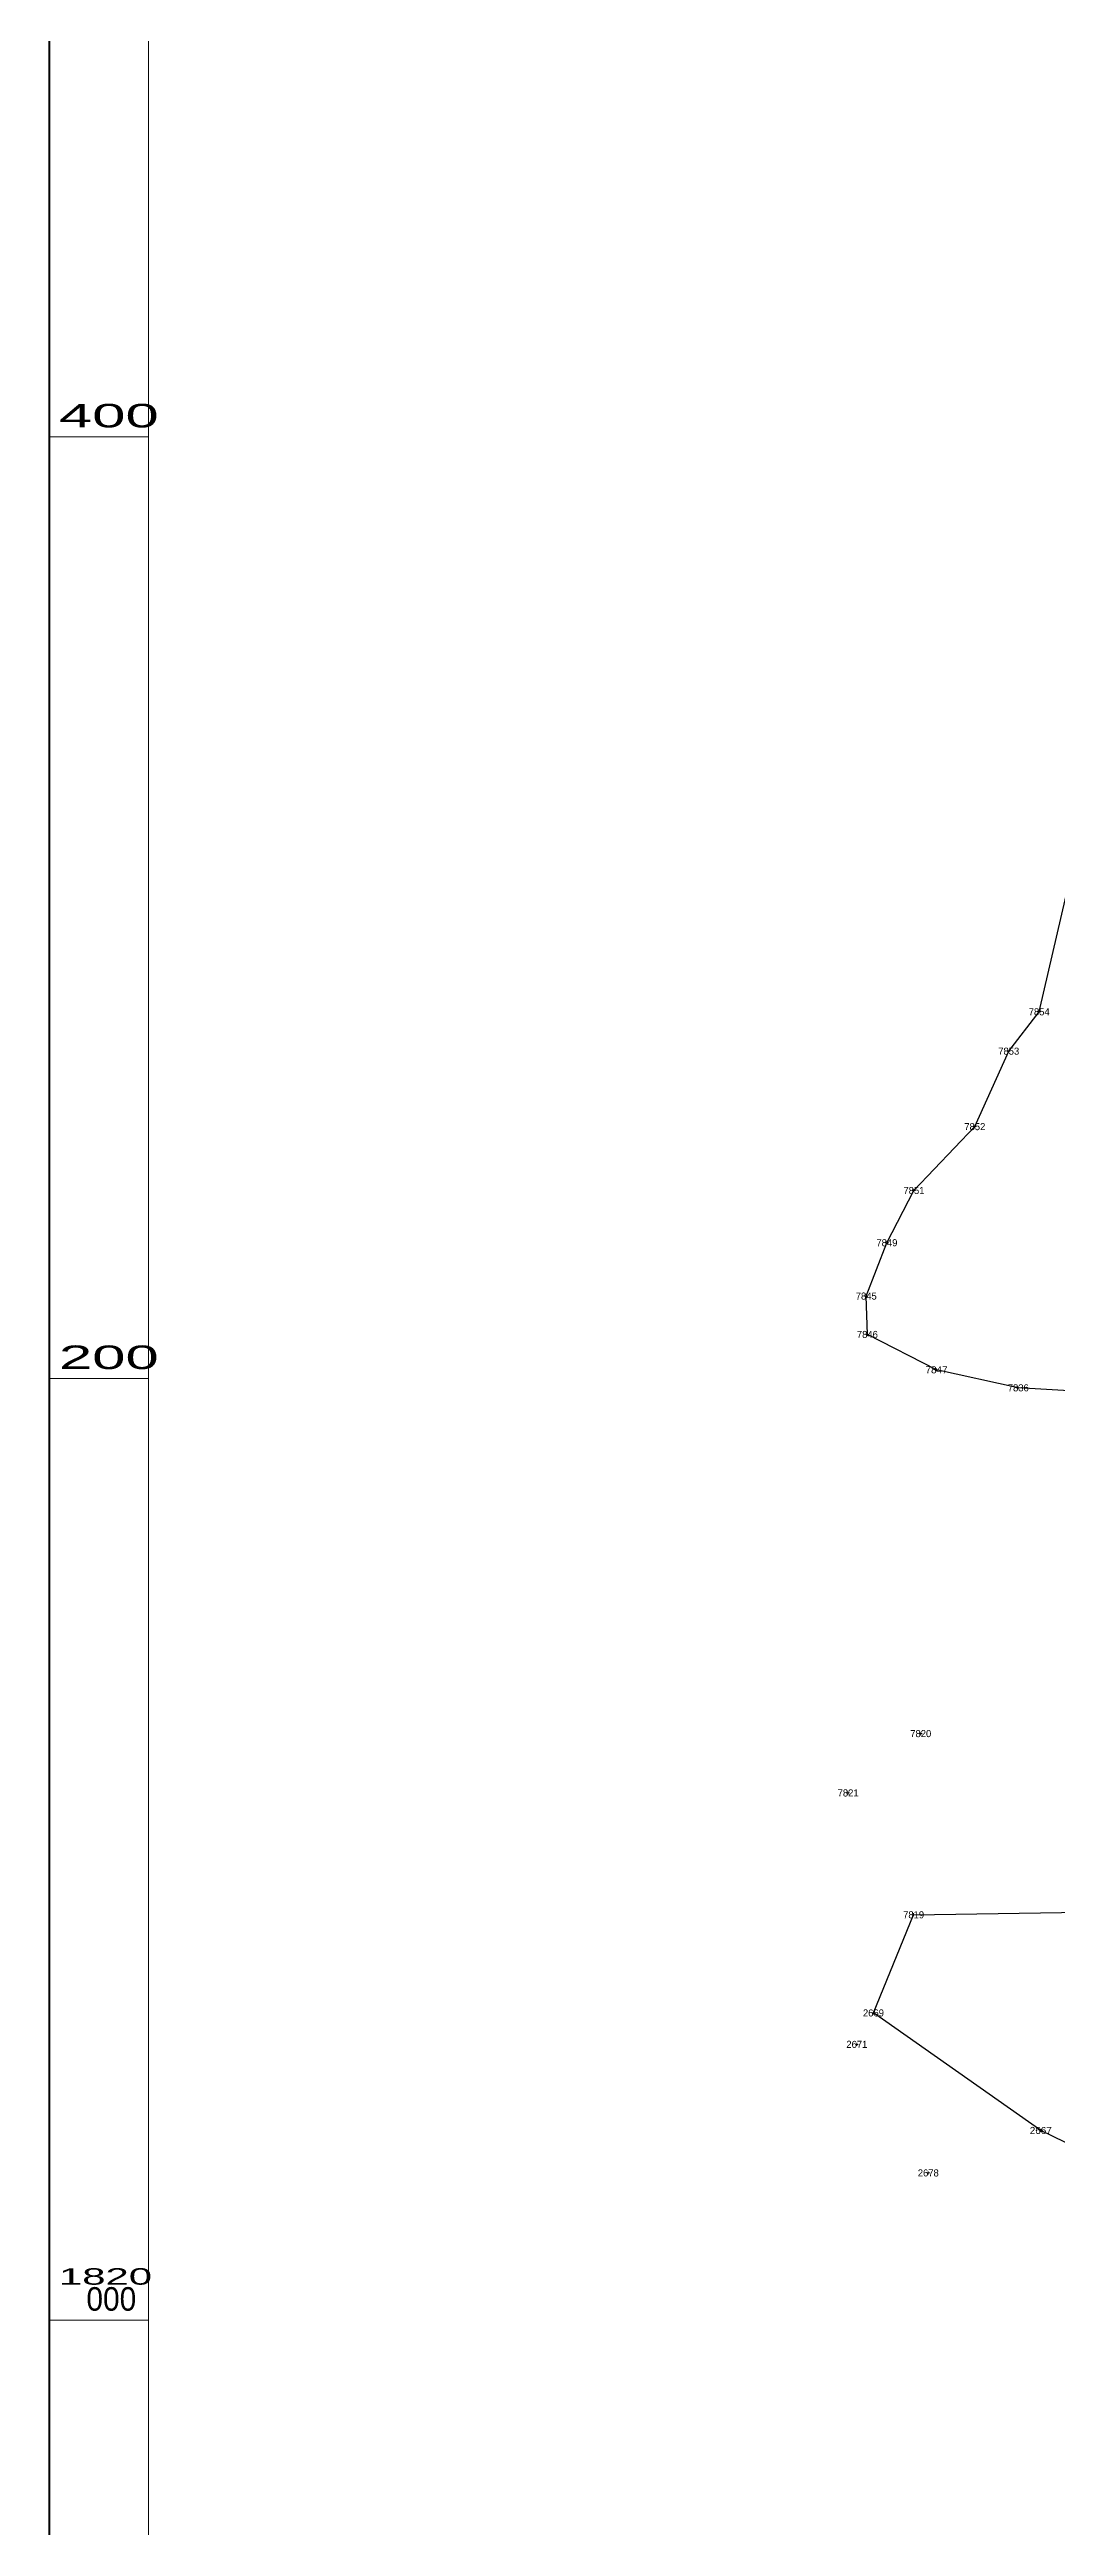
# Model space of a CAD drawing. Header units: metres. Extents: x 548779 to 550236, y 1819638 to 1821293.
# Drawn here: x 548779 to 548993, y 1819956 to 1820482 of the extents above; entities that cross this region are included whole.
import ezdxf
from ezdxf.enums import TextEntityAlignment as Align

# ---------------------------------------------------------------- set-up
doc = ezdxf.new("R2010")
doc.units = ezdxf.units.M
doc.header["$LTSCALE"] = 0.6
for name, color, linetype, lineweight in [('10', 7, 'Continuous', 13), ('4', 7, 'Continuous', 13), ('60', 7, 'Continuous', 25), ('63', 7, 'Continuous', 13)]:
    doc.layers.add(name, color=color, linetype=linetype, lineweight=lineweight)
doc.layers.add('5', color=7, linetype='Continuous')

msp = doc.modelspace()

# ---------------------------------------------------------------- linework, layer by layer
at = {"layer": '10'}
for points in [[(549006.43, 1820196.71), (548984.79, 1820198.01), (548967.43, 1820201.84), (548952.73, 1820209.35), (548952.5, 1820217.5), (548956.89, 1820228.83), (548962.63, 1820239.92), (548975.56, 1820253.49), (548982.76, 1820269.52), (548989.24, 1820277.88), (548996.78, 1820310.48), (549019.37, 1820304.49)], [(549066.38, 1819990.96), (549017.43, 1820026.77), (548989.58, 1820040.28), (548954.03, 1820065.24), (548962.56, 1820086.09), (549002.94, 1820086.71)]]:
    msp.add_lwpolyline(points, dxfattribs=at)
at = {"layer": '4'}
for p, q in [((548989.56, 1820277.88), (548988.93, 1820277.88)), ((548989.24, 1820277.57), (548989.24, 1820278.19)), ((548983.07, 1820269.52), (548982.44, 1820269.52)), ((548982.76, 1820269.2), (548982.76, 1820269.83)), ((548975.87, 1820253.49), (548975.25, 1820253.49)), ((548975.56, 1820253.18), (548975.56, 1820253.8)), ((548962.95, 1820239.92), (548962.32, 1820239.92)), ((548962.63, 1820239.61), (548962.63, 1820240.23)), ((548957.2, 1820228.83), (548956.58, 1820228.83)), ((548956.89, 1820228.52), (548956.89, 1820229.14)), ((548952.81, 1820217.5), (548952.19, 1820217.5)), ((548952.5, 1820217.19), (548952.5, 1820217.81)), ((548953.04, 1820209.35), (548952.42, 1820209.35)), ((548952.73, 1820209.04), (548952.73, 1820209.66)), ((548967.75, 1820201.84), (548967.12, 1820201.84)), ((548967.43, 1820201.53), (548967.43, 1820202.15)), ((548985.1, 1820198.01), (548984.48, 1820198.01)), ((548984.79, 1820197.7), (548984.79, 1820198.32)), ((548964.39, 1820124.57), (548963.77, 1820124.57)), ((548964.08, 1820124.25), (548964.08, 1820124.88)), ((548948.96, 1820111.97), (548948.34, 1820111.97)), ((548948.65, 1820111.66), (548948.65, 1820112.29)), ((548962.88, 1820086.09), (548962.25, 1820086.09)), ((548962.56, 1820085.78), (548962.56, 1820086.4)), ((548954.34, 1820065.24), (548953.72, 1820065.24)), ((548954.03, 1820064.93), (548954.03, 1820065.55)), ((548950.81, 1820058.57), (548950.19, 1820058.57)), ((548950.5, 1820058.25), (548950.5, 1820058.88)), ((548989.89, 1820040.28), (548989.27, 1820040.28)), ((548989.58, 1820039.97), (548989.58, 1820040.59)), ((548965.99, 1820031.26), (548965.37, 1820031.26)), ((548965.68, 1820030.95), (548965.68, 1820031.57))]:
    msp.add_line(p, q, dxfattribs=at)
at = {"layer": '60'}
msp.add_line((548962.56, 1820086.09), (549002.94, 1820086.71), dxfattribs=at)
for points in [[(549006.43, 1820196.71), (548984.79, 1820198.01), (548967.43, 1820201.84), (548952.73, 1820209.35), (548952.5, 1820217.5), (548956.89, 1820228.83), (548962.63, 1820239.92), (548975.56, 1820253.49), (548982.76, 1820269.52), (548989.24, 1820277.88), (548996.78, 1820310.48), (549019.37, 1820304.49)], [(549066.38, 1819990.96), (549017.43, 1820026.77), (548989.58, 1820040.28), (548954.03, 1820065.24), (548962.56, 1820086.09)]]:
    msp.add_lwpolyline(points, dxfattribs=at)
at = {"layer": '63'}
for p, q in [((548800, 1820400), (548779, 1820400)), ((548800, 1820200), (548779, 1820200)), ((548800, 1820000), (548779, 1820000))]:
    msp.add_line(p, q, dxfattribs=at)
at = {"layer": '63', "lineweight": 158}
msp.add_lwpolyline([(548779, 1821221), (550221, 1821221), (550221, 1819779), (548779, 1819779)], close=True, dxfattribs=at)
at = {"layer": '63'}
msp.add_lwpolyline([(548800, 1821200), (550200, 1821200), (550200, 1819800), (548800, 1819800)], close=True, dxfattribs=at)

# ---------------------------------------------------------------- texts
at = {"layer": '5'}
for s, p in [('7854', (548989.24, 1820277.13)), ('7853', (548982.765, 1820268.77)), ('7852', (548975.565, 1820252.74)), ('7851', (548962.63, 1820239.17)), ('7849', (548956.89, 1820228.08)), ('7845', (548952.5, 1820216.75)), ('7846', (548952.735, 1820208.6)), ('7836', (548984.795, 1820197.26)), ('7820', (548964.08, 1820123.82)), ('7821', (548948.65, 1820111.22)), ('7819', (548962.56, 1820085.34)), ('2669', (548954.03, 1820064.49)), ('2671', (548950.5, 1820057.82)), ('2678', (548965.68, 1820030.51))]:
    msp.add_text(s, height=1.5, dxfattribs=at).set_placement(p, align=Align.CENTER)
at = {"layer": '5', "width": 1.05}
for s, p in [('7847', (548967.43, 1820201.09)), ('2667', (548989.58, 1820039.53))]:
    msp.add_text(s, height=1.5, dxfattribs=at).set_placement(p, align=Align.CENTER)
at = {"layer": '63'}
for s, height, width, p in [('400', 5, 1.9, (548781, 1820402)), ('200', 5, 1.9, (548781, 1820202)), ('1820', 3.5, 1.9, (548781, 1820007.52)), ('000', 5, 0.95, (548786.83, 1820002))]:
    msp.add_text(s, height=height, dxfattribs=dict(at, width=width)).set_placement(p)

doc.saveas('drawing.dxf')
